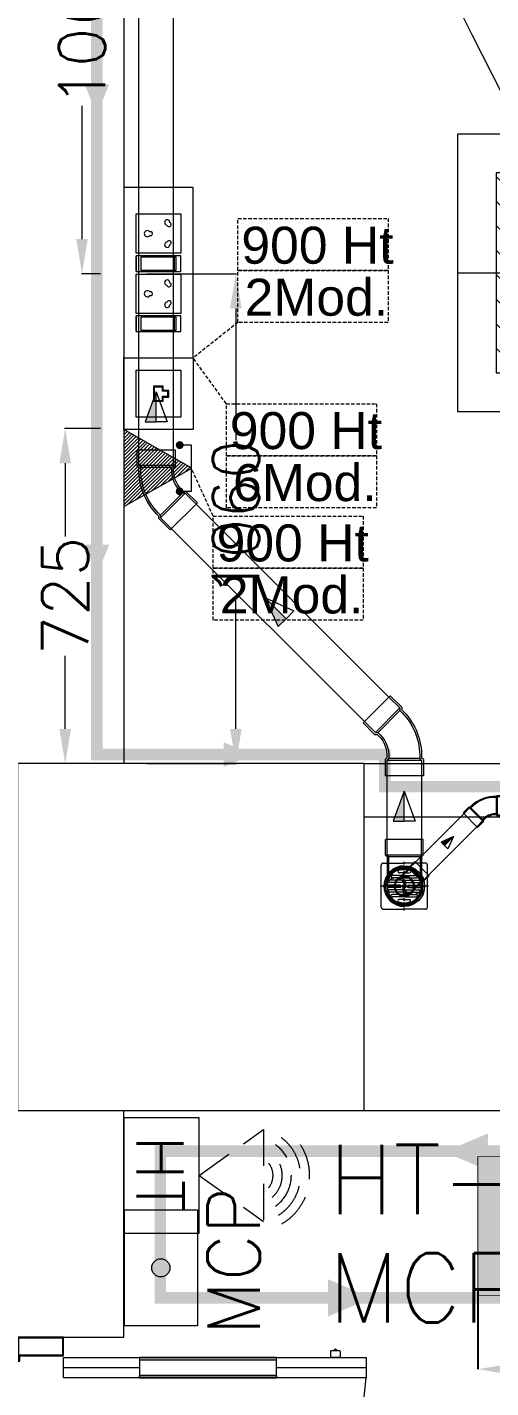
# Model space of a CAD drawing. Extents: x 3505867 to 4040009, y -660366 to -590408.
# Drawn here: x 3514875 to 3515878, y -603838 to -600895 of the extents above; entities that cross this region are included whole.
import ezdxf

# ---------------------------------------------------------------- set-up
doc = ezdxf.new("R2010")
doc.units = 0
doc.header["$LTSCALE"] = 6
doc.header["$MEASUREMENT"] = 0
for name, pattern in [('1', [0]), ('AI9-LType1', [1.875, 1.25, -0.625]), ('CENTER2', [1.125, 0.75, -0.125, 0.125, -0.125]), ('CONTINIOUS', [0]), ('CONTINU', [0]), ('DASHED2', [0.375, 0.25, -0.125])]:
    doc.linetypes.add(name, pattern=pattern)
doc.layers.get('0').update_dxf_attribs({"linetype": 'CONTINUOUS', "lineweight": 0})
doc.layers.get('Defpoints').update_dxf_attribs({"linetype": 'CONTINUOUS', "lineweight": 0})
for name, color, linetype, lineweight in [('22-FTfix', 8, 'CONTINUOUS', 0), ('COL', 5, 'CONTINUOUS', 0), ('Double Leaf Door', 4, 'CONTINUOUS', 0), ('ELE 36W LED LIGHT', 6, 'CONTINUOUS', 0), ('ELE- DBS', 1, 'CONTINUOUS', 0), ('ELE-2NOS OF 6-16 RAW POWER SOCKET', 1, 'CONTINUOUS', 0), ('ELE-36W LED LIGHT', 210, 'CONTINUOUS', 0), ('ELE-CABLE TRAY', 31, 'CONTINUOUS', 0), ('ELE-GIEARTHING', 5, 'CONTINUOUS', 0), ('ELE-TEL POINT', 4, 'CONTINUOUS', 0), ('ELE. DB', 1, 'CONTINUOUS', 0), ('ELE.LAN POINT', 3, 'CONTINUOUS', 0), ('FA-ELECTRONIC HOOTER', 6, 'CONTINUOUS', 0), ('FA-FIRE TEXT', 7, 'CONTINUOUS', 0), ('FA-MNUAL CALL POINT', 10, 'CONTINUOUS', 0), ('furniture', 33, 'CONTINUOUS', 0), ('LV.CC CEMARA', 66, 'CONTINUOUS', 0), ('PHE-SP', 1, 'CONTINUOUS', 0), ('phe-text', 1, 'CONTINUOUS', 0), ('PL- WASTE PIPE', 6, 'CONTINUOUS', 0), ('PL-SOFT  WATER SUPPLY PIPE', 162, 'CONTINUOUS', 0), ('PL-SOIL PIPE', 1, 'CONTINUOUS', 0), ('PL-WATER PIPING', 1, 'CONTINUOUS', 0), ('TEXT', 5, 'CONTINUOUS', 0), ('WALL', 10, 'CONTINUOUS', 0)]:
    doc.layers.add(name, color=color, linetype=linetype, lineweight=lineweight)
doc.layers.add('CFT_LOOPING', color=7, linetype='1', lineweight=0, true_color=0xd6d600)
doc.layers.add('ELE-LIGHTING WIRING', color=7, linetype='CONTINUOUS', lineweight=0, true_color=0x63d7b6)
doc.layers.add('FA-LOOPING', color=200, linetype='CONTINUOUS')
doc.styles.add('ROMANS', font='romans.shx')
doc.styles.get("Standard").update_dxf_attribs({"font": 'SIMPLEX'})
doc.styles.add('T 1-25', font='segoeui.ttf', dxfattribs={"width": 0.8, "height": 50})
doc.dimstyles.new('AEPL1', dxfattribs={"dimtxt": 100, "dimasz": 75, "dimexe": 1.25, "dimexo": 50, "dimtad": 0, "dimdec": 0, "dimtxsty": 'ROMANS', "dimcen": 2.5, "dimclrd": 7, "dimclre": 7, "dimadec": 0, "dimazin": 0, "dimtfac": 1, "dimtdec": 0, "dimtmove": 0, "dimatfit": 3, "dimfxl": 1, "dimlwd": 0, "dimlwe": 0, "dimarcsym": 0})
doc.dimstyles.new('D 1-25', dxfattribs={"dimtxt": 50, "dimasz": 12.5, "dimexe": 0, "dimexo": 10, "dimgap": 0, "dimtad": 0, "dimdec": 0, "dimzin": 0, "dimdsep": 46, "dimtxsty": 'T 1-25', "dimblk": 'ARCHTICK', "dimcen": 5, "dimclrd": 256, "dimclre": 256, "dimclrt": 256, "dimadec": 0, "dimazin": 0, "dimtfac": 50, "dimtdec": 0, "dimtmove": 1, "dimatfit": 2, "dimfxl": 1, "dimtolj": 1, "dimtzin": 0, "dimarcsym": 0})

# ---------------------------------------------------------------- blocks, each defined once
blk = doc.blocks.new('1800x100')
at = {"layer": 'Double Leaf Door'}
for points in [[(101627.9, -31394.5), (101632.8, -31394.5), (101632.8, -31098), (101627.9, -31098)], [(101671.5, -31098), (101666.6, -31098), (101666.6, -31394.5), (101671.5, -31394.5)], [(103255.9, -31098), (103260.9, -31098), (103260.9, -31394.5), (103255.9, -31394.5)], [(103299.6, -31394.5), (103294.6, -31394.5), (103294.6, -31098), (103299.6, -31098)]]:
    blk.add_hatch(color=6, dxfattribs=at).paths.add_polyline_path(points)
at = {"layer": 'Double Leaf Door', "color": 8}
for p, q in [((101627.9, -31558.5), (101627.9, -30904.2)), ((101627.9, -30904.2), (101671.5, -30904.2)), ((101649.7, -31098), (101649.7, -30904.2)), ((101671.5, -30904.2), (101671.5, -31558.5)), ((103299.6, -30904.2), (103255.9, -30904.2)), ((103255.9, -30904.2), (103255.9, -31558.5)), ((103277.8, -31098), (103277.8, -30904.2)), ((103299.6, -31558.5), (103299.6, -30904.2)), ((101627.9, -30959.8), (101615.5, -30959.8)), ((101627.9, -30959.8), (101627.9, -30981.7)), ((103299.6, -30959.8), (103312, -30959.8)), ((103299.6, -30959.8), (103299.6, -30981.7)), ((101613.5, -30961.8), (101613.5, -30979.7)), ((101615.5, -30981.7), (101627.9, -30981.7)), ((103312, -30981.7), (103299.6, -30981.7)), ((103314, -30961.8), (103314, -30979.7)), ((101649.7, -31558.5), (101649.7, -31394.5)), ((103277.8, -31558.5), (103277.8, -31394.5)), ((101583.7, -31558.5), (101583.7, -31658.5)), ((101623.9, -31558.5), (101583.7, -31558.5)), ((101585.7, -31560.5), (101585.7, -31656.5)), ((101621.9, -31560.5), (101585.7, -31560.5)), ((101621.9, -31655.5), (101621.9, -31560.5)), ((101623.9, -31653.5), (101623.9, -31558.5)), ((101671.5, -31558.5), (101627.9, -31558.5)), ((103255.9, -31558.5), (103299.6, -31558.5)), ((103303.6, -31653.5), (103303.6, -31558.5)), ((103303.6, -31558.5), (103343.7, -31558.5)), ((103305.5, -31655.5), (103305.5, -31560.5)), ((103305.5, -31560.5), (103341.8, -31560.5)), ((103341.8, -31560.5), (103341.8, -31656.5)), ((103343.7, -31558.5), (103343.7, -31658.5)), ((101583.7, -31658.5), (101623.9, -31658.5)), ((101585.7, -31656.5), (101623.9, -31656.5)), ((101633.8, -31655.5), (101621.9, -31655.5)), ((101635.8, -31653.5), (101623.9, -31653.5)), ((101623.9, -31656.5), (101633.8, -31656.5)), ((101623.9, -31658.5), (101635.8, -31658.5)), ((101633.8, -31656.5), (101633.8, -31655.5)), ((101635.8, -31658.5), (101635.8, -31653.5)), ((103291.6, -31658.5), (103291.6, -31653.5)), ((103291.6, -31653.5), (103303.6, -31653.5)), ((103303.6, -31658.5), (103291.6, -31658.5)), ((103293.6, -31656.5), (103293.6, -31655.5)), ((103293.6, -31655.5), (103305.5, -31655.5)), ((103303.6, -31656.5), (103293.6, -31656.5)), ((103341.8, -31656.5), (103303.6, -31656.5)), ((103343.7, -31658.5), (103303.6, -31658.5))]:
    blk.add_line(p, q, dxfattribs=at)
at = {"layer": 'Double Leaf Door', "color": 6}
for p, q in [((101671.5, -31098), (101627.9, -31098)), ((101627.9, -31098), (101627.9, -31394.5)), ((101632.8, -31394.5), (101632.8, -31098)), ((101666.6, -31394.5), (101666.6, -31098)), ((101671.5, -31394.5), (101671.5, -31098)), ((103255.9, -31394.5), (103255.9, -31098)), ((103255.9, -31098), (103299.6, -31098)), ((103260.9, -31394.5), (103260.9, -31098)), ((103294.6, -31394.5), (103294.6, -31098)), ((103299.6, -31098), (103299.6, -31394.5)), ((101627.9, -31394.5), (101671.5, -31394.5)), ((103299.6, -31394.5), (103255.9, -31394.5))]:
    blk.add_line(p, q, dxfattribs=at)
at = {"layer": 'Double Leaf Door', "color": 6, "ltscale": 100}
for p, q in [((101666.6, -31098), (101666.6, -31394.5)), ((103260.9, -31098), (103260.9, -31394.5))]:
    blk.add_line(p, q, dxfattribs=at)
at = {"layer": 'Double Leaf Door', "color": 6}
for points in [[(101627.9, -31098), (101627.9, -31394.5), (101632.8, -31394.5), (101632.8, -31098), (101627.9, -31098)], [(101671.5, -31098), (101671.5, -31394.5), (101666.6, -31394.5), (101666.6, -31098), (101671.5, -31098)], [(103255.9, -31098), (103255.9, -31394.5), (103260.9, -31394.5), (103260.9, -31098), (103255.9, -31098)], [(103299.6, -31098), (103299.6, -31394.5), (103294.6, -31394.5), (103294.6, -31098), (103299.6, -31098)]]:
    blk.add_lwpolyline(points, dxfattribs=at)
at = {"layer": 'Double Leaf Door', "ltscale": 5000}
for points in [[(101627.9, -31098), (101627.9, -31394.5), (101632.8, -31394.5), (101632.8, -31098), (101627.9, -31098)], [(103299.6, -31098), (103299.6, -31394.5), (103294.6, -31394.5), (103294.6, -31098), (103299.6, -31098)]]:
    blk.add_lwpolyline(points, dxfattribs=at)
at = {"layer": 'Double Leaf Door', "color": 8}
for centre, radius, start, end in [((101601.6, -31795.7), 894.2, 15.3848, 85.5115), ((103268.8, -31726.5), 822.4, 90.8957, 168.2081), ((101615.5, -30961.8), 1.98, 90, 180), ((103312, -30961.8), 1.98, 0, 90), ((101613.5, -30970.7), 3.72, 90, 270), ((101615.5, -30979.7), 1.98, 180, 270), ((103312, -30979.7), 1.98, 270, 0), ((103314, -30970.7), 3.72, 270, 90)]:
    blk.add_arc(centre, radius, start, end, dxfattribs=at)
blk = doc.blocks.new('CIVIL IVF')
at = {"layer": 'COL', "color": 8}
blk.add_lwpolyline([(-28940, 10700.2), (-28190, 10700.2), (-28190, 11450.2), (-28940, 11450.2)], close=True, dxfattribs=at)
at = {"layer": 'furniture', "color": 8, "linetype": 'Continuous'}
blk.add_line((-28190, 10700.2), (-26610, 10700.2), dxfattribs=at)
at = {"layer": 'WALL', "color": 8, "linetype": 'ByBlock'}
for p, q in [((-28710, 17415.2), (-28710, 11450.2)), ((-28710, 17415.2), (-28710, 11450.2)), ((-28710, 10209.7), (-28710, 10699.2))]:
    blk.add_line(p, q, dxfattribs=at)
at = {"layer": 'WALL', "linetype": 'ByBlock'}
blk.add_line((-28577.3, 12035.1), (-28586.5, 12044.3), dxfattribs=at)
at = {"layer": 'WALL', "color": 8, "lineweight": 0}
for p, q in [((-28190, 11450.2), (-26230, 11450.2)), ((-28190, 11335.2), (-26230, 11335.2)), ((-28825, 10700.2), (-28595, 10700.2)), ((-28940, 10209.7), (-28710, 10209.7))]:
    blk.add_line(p, q, dxfattribs=at)
at = {"layer": 'Double Leaf Door', "color": 8, "rotation": 270}
blk.add_blockref('1800x100', (2718.5, 111793.4), dxfattribs=at)
blk = doc.blocks.new('RTUH 6U')
at = {"layer": 'ELE-2NOS OF 6-16 RAW POWER SOCKET', "color": 30, "lineweight": 0, "ltscale": 300}
for p, q in [((-311.5, -26.5), (-226.5, -26.5)), ((-311.5, -123.5), (-311.5, -26.5)), ((-226.5, -26.5), (-226.5, -123.5)), ((-187.1, -26.5), (-220.9, -26.5)), ((-220.9, -26.5), (-220.9, -123.5)), ((-187.1, -123.5), (-187.1, -26.5)), ((-187.1, -123.5), (-187.1, -26.5)), ((-181.4, -123.5), (-181.4, -26.5)), ((-181.4, -26.5), (-96.4, -26.5)), ((-96.4, -26.5), (-96.4, -123.5)), ((-57, -26.5), (-90.8, -26.5)), ((-90.8, -26.5), (-90.8, -123.5)), ((-57, -123.5), (-57, -26.5)), ((-57, -123.5), (-57, -26.5)), ((-189.9, -37), (-218, -37)), ((-218, -37), (-218, -113)), ((-189.9, -40.4), (-218, -40.4)), ((-189.9, -113), (-189.9, -37)), ((-59.8, -37), (-88, -37)), ((-88, -37), (-88, -113)), ((-59.8, -40.4), (-88, -40.4)), ((-59.8, -113), (-59.8, -37)), ((-218, -113), (-189.9, -113)), ((-88, -113), (-59.8, -113)), ((-226.5, -123.5), (-311.5, -123.5)), ((-187.1, -123.5), (-220.9, -123.5)), ((-220.9, -123.5), (-187.1, -123.5)), ((-96.4, -123.5), (-181.4, -123.5)), ((-57, -123.5), (-90.8, -123.5)), ((-90.8, -123.5), (-57, -123.5))]:
    blk.add_line(p, q, dxfattribs=at)
blk.add_lwpolyline([(0, 0), (-368.5, 0), (-368.5, -150), (0, -150)], close=True, dxfattribs=at)
for centre, radius, start, end in [((-293.2, -56.1), 5.7, 87.49, 354.7311), ((-288.7, -52.1), 4.6, 284.9049, 157.3162), ((-249.3, -52.1), 4.6, 22.6838, 255.0951), ((-244.8, -56.1), 5.7, 185.2689, 92.51), ((-163.1, -56.1), 5.7, 87.49, 354.7311), ((-158.6, -52.1), 4.6, 284.9049, 157.3162), ((-119.2, -52.1), 4.6, 22.6838, 255.0951), ((-114.7, -56.1), 5.7, 185.2689, 92.51), ((-269, -92.3), 4.22, 341.4031, 198.5969), ((-138.9, -92.3), 4.22, 341.4031, 198.5969), ((-269, -99), 6.62, 127.1584, 52.8416), ((-138.9, -99), 6.62, 127.1584, 52.8416)]:
    blk.add_arc(centre, radius, start, end, dxfattribs=at)
blk = doc.blocks.new('*D439')
at = {"layer": 'Defpoints', "color": 0, "linetype": 'ByBlock', "transparency": 16777216}
for p in [(5095, 12274.8), (5337.5, 12274.8), (5095, 11215)]:
    blk.add_point(p, dxfattribs=at)
at = {"layer": 'ELE-CABLE TRAY', "color": 7, "linetype": 'ByBlock', "lineweight": 0, "transparency": 16777216}
for p, q in [((5145, 12274.8), (5338.8, 12274.8)), ((5337.5, 12199.8), (5337.5, 11914.6)), ((5337.5, 11290), (5337.5, 11575.2)), ((5145, 11215), (5338.8, 11215))]:
    blk.add_line(p, q, dxfattribs=at)
at = {"layer": 'ELE-CABLE TRAY', "color": 7, "linetype": 'ByBlock', "transparency": 16777216}
for points in [[(5350, 12199.8), (5325, 12199.8), (5337.5, 12274.8)], [(5325, 11290), (5350, 11290), (5337.5, 11215)]]:
    blk.add_solid(points, dxfattribs=at)
at = {"layer": 'ELE-CABLE TRAY', "color": 0, "linetype": 'ByBlock', "transparency": 16777216, "insert": (5337.5, 11744.9), "char_height": 100, "attachment_point": 5, "rotation": 90, "style": 'ROMANS'}
blk.add_mtext('1060', dxfattribs=at)
blk = doc.blocks.new('*D440')
at = {"layer": 'Defpoints', "color": 0, "linetype": 'ByBlock', "transparency": 16777216}
for p in [(5004.7, 13340), (5095, 13340), (5095, 12274.8)]:
    blk.add_point(p, dxfattribs=at)
at = {"layer": 'ELE-CABLE TRAY', "color": 7, "linetype": 'ByBlock', "lineweight": 0, "transparency": 16777216}
for p, q in [((5045, 13340), (5003.5, 13340)), ((5004.7, 13265), (5004.7, 12977.1)), ((5004.7, 12349.8), (5004.7, 12637.7)), ((5045, 12274.8), (5003.5, 12274.8))]:
    blk.add_line(p, q, dxfattribs=at)
at = {"layer": 'ELE-CABLE TRAY', "color": 7, "linetype": 'ByBlock', "transparency": 16777216}
for points in [[(5017.2, 13265), (4992.2, 13265), (5004.7, 13340)], [(4992.2, 12349.8), (5017.2, 12349.8), (5004.7, 12274.8)]]:
    blk.add_solid(points, dxfattribs=at)
at = {"layer": 'ELE-CABLE TRAY', "color": 0, "linetype": 'ByBlock', "transparency": 16777216, "insert": (5004.7, 12807.4), "char_height": 100, "attachment_point": 5, "rotation": 90, "style": 'ROMANS'}
blk.add_mtext('1065', dxfattribs=at)
blk = doc.blocks.new('RISER UP 100')
at = {"color": 0, "linetype": 'Continuous'}
for p, q in [((-98.5, 60), (-148.5, 60)), ((-148.5, -60), (-148.5, 60)), ((-98.5, 60), (-93.5, 55)), ((-93.5, 55), (-24, 55)), ((-98.5, -60), (-148.5, -60)), ((-98.5, -60), (-93.5, -55)), ((-93.5, -55), (-24, -55))]:
    blk.add_line(p, q, dxfattribs=at)
at = {"color": 8, "linetype": 'Continuous', "lineweight": 0, "ltscale": 0.005}
for p, q in [((-98.5, 55), (-148.5, 55)), ((-98.5, -55), (-98.5, 55)), ((-98.5, 55), (-93.5, 50)), ((-93.5, -50), (-93.5, 50)), ((-93.5, 50), (-33.2, 50)), ((-98.5, -55), (-148.5, -55)), ((-98.5, -55), (-93.5, -50)), ((-93.5, -50), (-33.2, -50))]:
    blk.add_line(p, q, dxfattribs=at)
at = {"color": 8, "linetype": 'CENTER2', "lineweight": 0}
for p, q in [((-15, 0), (15, 0)), ((0, 15), (0, -15))]:
    blk.add_line(p, q, dxfattribs=at)
at = {"color": 0, "linetype": 'Continuous'}
blk.add_circle((0, 0), 60, dxfattribs=at)
at = {"color": 8, "linetype": 'Continuous', "lineweight": 0, "ltscale": 0.005}
blk.add_circle((0, 0), 55, dxfattribs=at)
at = {"color": 8, "linetype": 'Continuous', "lineweight": 0}
for centre, start, end in [((0, 27.5), 90, 270), ((0, -27.5), 270, 90)]:
    blk.add_arc(centre, 27.5, start, end, dxfattribs=at)
blk = doc.blocks.new('A$C525867A1')
at = {"layer": '22-FTfix', "color": 1, "lineweight": 0}
for p, q in [((-3.7, 76.6), (-40.1, 40.1)), ((76.4, 3.7), (3.3, 76.6)), ((-76.6, 3.5), (-40.1, 40.1)), ((42, 42.1), (-42, -42.1)), ((-3.5, -76.4), (-76.6, -3.4)), ((76.4, -3.3), (39.9, -39.8)), ((3.4, -76.4), (39.9, -39.8))]:
    blk.add_line(p, q, dxfattribs=at)
at = {"layer": '22-FTfix', "color": 1, "linetype": 'AI9-LType1', "lineweight": 0}
blk.add_line((42, -41.9), (-42.2, 42.1), dxfattribs=at)
at = {"layer": '22-FTfix', "color": 3, "lineweight": 0}
for p, q in [((-18.4, 18.3), (2.7, 39.5)), ((-14.5, 14.5), (6.6, 35.7)), ((-10.4, 10.4), (15, 35.8)), ((-18.4, 18.3), (-39.5, -2.8)), ((-10.4, 10.4), (-35.8, -15.1)), ((-14.5, 14.5), (-35.7, -6.6)), ((-23.3, 23.2), (-32.4, 14)), ((-6.5, 6.5), (-31.9, -18.9)), ((-23.3, 23.2), (-14.1, 32.4)), ((-6.5, 6.5), (18.9, 32)), ((-1.9, 1.2), (-1.5, 1.5)), ((-1.4, 0.7), (-1.9, 1.2)), ((-1.2, 1.9), (-1.5, 1.5)), ((-0.7, 1.4), (-1.2, 1.9)), ((1.2, 1.9), (0.7, 1.4)), ((1.9, 1.2), (1.2, 1.9)), ((1.9, 1.2), (1.4, 0.7)), ((5.2, 9.3), (24.6, 28.7)), ((6.5, -6.5), (31.9, 18.9)), ((9.2, 5.2), (28.6, 24.6)), ((10.4, -10.4), (35.8, 15.1)), ((14.5, -14.5), (35.7, 6.6)), ((18.4, -18.3), (39.5, 2.8)), ((-9.2, -5.2), (-28.6, -24.6)), ((-5.2, -9.3), (-24.6, -28.7)), ((6.5, -6.5), (-18.9, -32)), ((10.4, -10.4), (-15, -35.8)), ((14.5, -14.5), (-6.6, -35.7)), ((18.4, -18.3), (-2.7, -39.5)), ((-1.9, -1.2), (-1.4, -0.7)), ((-1.2, -1.9), (-1.9, -1.2)), ((-1.2, -1.9), (-0.7, -1.4)), ((1.2, -1.9), (0.7, -1.4)), ((1.2, -1.9), (1.5, -1.5)), ((1.9, -1.2), (1.4, -0.7)), ((1.9, -1.2), (1.5, -1.5)), ((23.3, -23.2), (14.1, -32.4)), ((23.3, -23.2), (32.4, -14))]:
    blk.add_line(p, q, dxfattribs=at)
at = {"layer": '22-FTfix', "color": 1, "lineweight": 0}
blk.add_circle((-0.1, 0.1), 49.4, dxfattribs=at)
at = {"layer": '22-FTfix', "color": 3, "lineweight": 0}
for centre, radius in [((0, 0), 45.2), ((-0.1, -0.1), 44.9), ((0, 0), 4.18), ((0, 0), 3.93)]:
    blk.add_circle(centre, radius, dxfattribs=at)
at = {"layer": '22-FTfix', "color": 1, "lineweight": 0}
for points in [[(3.3, 76.6), (1.4, 78.5), (-1.8, 78.5), (-3.7, 76.6)], [(-76.6, 3.5), (-78.5, 1.6), (-78.5, -1.5), (-76.6, -3.4)], [(76.4, -3.3), (78.3, -1.4), (78.3, 1.8), (76.4, 3.7)], [(-3.5, -76.4), (-1.6, -78.3), (1.5, -78.3), (3.4, -76.4)]]:
    blk.add_open_spline(points, degree=3, dxfattribs=at)
for points in [[(-35.3, 35.2), (-54.6, 15.8), (-54.6, -15.7), (-35.2, -35), (-15.8, -54.4), (15.7, -54.4), (35, -35)], [(-35.3, 35.2), (-15.9, 54.6), (15.5, 54.6), (35, 35.3), (54.4, 15.9), (54.4, -15.6), (35, -35)]]:
    blk.add_open_spline(points, degree=3, knots=[0, 0, 0, 0, 1, 1, 1, 2, 2, 2, 2], dxfattribs=at)
at = {"layer": '22-FTfix', "color": 3, "lineweight": 0}
for points in [[(-17.2, 36.7), (-21.4, 34.7), (-25.3, 32), (-28.7, 28.6)], [(-28.7, 28.6), (-32, 25.3), (-34.8, 21.4), (-36.8, 17.1)], [(-1.4, -0.7), (-1, -0.3), (-1, 0.3), (-1.4, 0.7)], [(-0.7, 1.4), (-0.3, 1), (0.3, 1), (0.7, 1.4)], [(1.4, 0.7), (1, 0.3), (1, -0.3), (1.4, -0.7)], [(0.7, -1.4), (0.3, -1), (-0.3, -1), (-0.7, -1.4)], [(17.2, -36.7), (21.4, -34.7), (25.3, -32), (28.7, -28.6)], [(28.7, -28.6), (32, -25.3), (34.8, -21.4), (36.8, -17.1)]]:
    blk.add_open_spline(points, degree=3, dxfattribs=at)
for points in [[(-14.1, 32.4), (-13, 33.4), (-13, 35.2), (-14.1, 36.2), (-14.9, 37), (-16.1, 37.2), (-17.2, 36.7)], [(6.6, 35.7), (7.6, 36.7), (7.6, 38.5), (6.6, 39.5), (5.5, 40.6), (3.8, 40.6), (2.7, 39.5)], [(18.9, 32), (19.9, 33), (19.9, 34.8), (18.9, 35.8), (17.8, 36.9), (16.1, 36.9), (15, 35.8)], [(-36.8, 17.1), (-37.4, 15.7), (-36.8, 14.1), (-35.5, 13.5), (-34.4, 13), (-33.2, 13.2), (-32.4, 14)], [(5.2, 9.3), (4.1, 8.1), (4.1, 6.3), (5.2, 5.2), (6.3, 4.1), (8.1, 4.1), (9.2, 5.2)], [(28.6, 24.6), (29.7, 25.7), (29.7, 27.6), (28.6, 28.7), (27.5, 29.8), (25.7, 29.8), (24.6, 28.7)], [(35.8, 15.1), (36.8, 16.2), (36.8, 17.9), (35.8, 18.9), (34.7, 20), (33, 20), (31.9, 18.9)], [(39.5, 2.8), (40.6, 3.9), (40.5, 5.6), (39.5, 6.6), (38.4, 7.7), (36.7, 7.7), (35.7, 6.6)], [(-39.5, -2.8), (-40.6, -3.9), (-40.5, -5.6), (-39.5, -6.6), (-38.4, -7.7), (-36.7, -7.7), (-35.7, -6.6)], [(-35.8, -15.1), (-36.8, -16.2), (-36.8, -17.9), (-35.8, -18.9), (-34.7, -20), (-33, -20), (-31.9, -18.9)], [(-28.6, -24.6), (-29.7, -25.7), (-29.7, -27.6), (-28.6, -28.7), (-27.5, -29.8), (-25.7, -29.8), (-24.6, -28.7)], [(-18.9, -32), (-19.9, -33), (-19.9, -34.8), (-18.9, -35.8), (-17.8, -36.9), (-16.1, -36.9), (-15, -35.8)], [(-5.2, -9.3), (-4.1, -8.1), (-4.1, -6.3), (-5.2, -5.2), (-6.3, -4.1), (-8.1, -4.1), (-9.2, -5.2)], [(14.1, -32.4), (13, -33.4), (13, -35.1), (14.1, -36.2), (14.9, -37), (16.1, -37.2), (17.2, -36.7)], [(36.8, -17.1), (37.4, -15.7), (36.8, -14.1), (35.5, -13.5), (34.4, -13), (33.2, -13.2), (32.4, -14)], [(-6.6, -35.7), (-7.6, -36.7), (-7.6, -38.4), (-6.6, -39.5), (-5.5, -40.6), (-3.8, -40.6), (-2.7, -39.5)]]:
    blk.add_open_spline(points, degree=3, knots=[0, 0, 0, 0, 1, 1, 1, 2, 2, 2, 2], dxfattribs=at)
blk = doc.blocks.new('G$C6D3250BF')
at = {"layer": 'PL- WASTE PIPE', "linetype": 'ByBlock', "ltscale": 5, "xscale": -0.08841918452952499, "yscale": 0.08841918454157253, "zscale": 0.08841918448567115, "rotation": 225.0593839872961}
blk.add_blockref('A$C525867A1', (0, 0), dxfattribs=at)
blk = doc.blocks.new('100 ELBOW')
at = {"color": 0, "linetype": 'Continuous'}
for p, q in [((72.2, 60.9), (66.6, 55.2)), ((72.2, 60.9), (123.7, 60.9)), ((123.7, 60.9), (123.7, -60.9)), ((-77.3, 0.5), (-85.9, -8)), ((-94.1, -8), (-130.6, -44.4)), ((-94.1, -8), (-85.9, -8)), ((-130.6, -44.4), (-44.4, -130.6)), ((-0.4, -78.2), (-8, -85.8)), ((-8, -94.1), (-8, -85.8)), ((72.2, -60.9), (66.4, -55.1)), ((72.2, -60.9), (123.7, -60.9)), ((-8, -94.1), (-44.4, -130.6))]:
    blk.add_line(p, q, dxfattribs=at)
at = {"color": 8, "linetype": 'Continuous', "lineweight": 0, "ltscale": 0.005}
for p, q in [((68.7, -49.1), (68.7, 49.1)), ((74.6, 55), (68.9, 49.3)), ((74.6, -55), (74.6, 55)), ((74.6, 55), (123.7, 55)), ((-91.7, -13.9), (-126.4, -48.6)), ((-91.7, -13.9), (-13.9, -91.7)), ((-91.7, -13.9), (-83.3, -13.9)), ((-83.4, -13.9), (-13.9, -83.3)), ((-4.5, -73.9), (-13.9, -83.3)), ((-13.9, -91.7), (-13.9, -83.3)), ((74.6, -55), (68.9, -49.3)), ((74.6, -55), (123.7, -55)), ((-13.9, -91.7), (-48.6, -126.4))]:
    blk.add_line(p, q, dxfattribs=at)
at = {"color": 8, "linetype": 'Continuous', "ltscale": 0.005}
blk.add_line((-72.3, -2.8), (-73.3, -3.7), dxfattribs=at)
at = {"color": 8, "linetype": 'Continuous', "lineweight": 0, "ltscale": 0.005}
for centre, radius, start, end in [((61.5, -148.1), 197.5, 87.8618, 137.18), ((60.9, -147.1), 98.2, 85.3383, 131.766)]:
    blk.add_arc(centre, radius, start, end, dxfattribs=at)
at = {"color": 0, "linetype": 'Continuous'}
for centre, radius, start, end in [((61.6, -148.2), 203.5, 88.5977, 133.0508), ((60.9, -147.1), 92.3, 86.6643, 131.6643)]:
    blk.add_arc(centre, radius, start, end, dxfattribs=at)
blk = doc.blocks.new('A$C0B1B3CFA')
at = {"layer": 'PHE-SP'}
h = blk.add_hatch(color=7, dxfattribs=at)
h.dxf.hatch_style = 1
h.paths.add_polyline_path([(-0.0495, 0.0226), (-0.0495, 0), (0.0124, 0)])
at = {"layer": 'PHE-SP', "color": 7}
for points in [[(-0.0495, 0), (0.0124, 0), (-0.0495, 0.0226), (-0.0495, 0)], [(-0.0495, 0), (0.0124, 0), (-0.0495, -0.0226), (-0.0495, 0)]]:
    blk.add_lwpolyline(points, dxfattribs=at)
blk = doc.blocks.new('Z$W@#3BD47561')
at = {"layer": 'PHE-SP', "xscale": 49.00933755098914, "yscale": 49.00933755098914, "zscale": 49.00933755098914, "rotation": 270}
blk.add_blockref('A$C0B1B3CFA', (0, 0), dxfattribs=at)
blk = doc.blocks.new('Z$W@#4AA511D8')
at = {"layer": 'phe-text', "linetype": 'ByBlock', "lineweight": -2, "ltscale": 0.5, "xscale": 0.0244727334018079, "yscale": 0.0244727334018079, "zscale": 0.0244727334018079, "rotation": 270}
blk.add_blockref('Z$W@#3BD47561', (0.0148, 0), dxfattribs=at)
blk = doc.blocks.new('ETWER')
at = {"layer": 'PL- WASTE PIPE', "linetype": 'ByBlock', "lineweight": 0, "ltscale": 5}
for p, q in [((5127.7, 11893.8), (5127.7, 16523.3)), ((5202.7, 11893.8), (5202.7, 16523.3)), ((5668.6, 11359), (5251.3, 11776.3)), ((5615.5, 11306), (5198.3, 11723.2)), ((5664.2, 11188.5), (5664.2, 11051)), ((5739.2, 11188.5), (5739.2, 11051))]:
    blk.add_line(p, q, dxfattribs=at)
at = {"layer": 'PL- WASTE PIPE', "color": 4, "linetype": 'ByBlock', "lineweight": 0, "ltscale": 5}
for p, q in [((5725.8, 11002.2), (5830.3, 11106.7)), ((5754.1, 10974), (5858.5, 11078.4))]:
    blk.add_line(p, q, dxfattribs=at)
at = {"layer": 'PL-SOFT  WATER SUPPLY PIPE', "color": 3, "const_width": 25}
blk.add_lwpolyline([(8160.3, 17235), (5652.1, 17235), (5652.1, 17136.1), (5036.9, 17136.1), (5036.9, 11234.7), (5659.5, 11234.7), (5659.5, 11165.1), (6444, 11165.1)], dxfattribs=at)
at = {"layer": 'PL-WATER PIPING', "color": 61}
for points in [[(5036.9, 12684.3, 53.3, 0, 0), (5036.9, 12619.5, 0, 0, 0)], [(5036.9, 11688.8, 53.3, 0, 0), (5036.9, 11624, 0, 0, 0)], [(5311, 11234.7, 53.3, 0, 0), (5375.8, 11234.7, 0, 0, 0)]]:
    blk.add_lwpolyline(points, format="xyseb", dxfattribs=at)
at = {"layer": 'PL- WASTE PIPE', "linetype": 'ByBlock', "ltscale": 5}
for name, p, xscale, yscale, zscale, rotation in [('100 ELBOW', (5165.2, 11809.4), -0.6818181811568929, 0.6818181824598778, 0.6818181817632315, 134.9999999999998), ('100 ELBOW', (5701.7, 11272.9), -0.6818181811568929, 0.6818181824598778, 0.6818181817632315, 314.9999999999998), ('RISER UP 100', (5701.8, 10949.9), -0.6804665603485838, 0.6804665603485838, 0.6804665595408722, 89.99999999999972)]:
    blk.add_blockref(name, p, dxfattribs=dict(at, xscale=xscale, yscale=yscale, zscale=zscale, rotation=rotation))
at = {"layer": 'PL- WASTE PIPE', "color": 4, "linetype": 'ByBlock', "ltscale": 5}
for name, p, xscale, yscale, zscale, rotation in [('100 ELBOW', (5876.3, 11124.3), 0.3636363632719107, 0.3636363639668352, 0.3636363635952907, 359.8159451268401), ('RISER UP 100', (5701.8, 10949.9), -0.3637807491883915, 0.3637807491883917, 0.3637807487565851, 45.0083907360717)]:
    blk.add_blockref(name, p, dxfattribs=dict(at, xscale=xscale, yscale=yscale, zscale=zscale, rotation=rotation))
at = {"layer": 'PL- WASTE PIPE', "xscale": -10.00000000046566, "yscale": 10.00000000046566, "zscale": 10.00000000046566, "rotation": 180}
blk.add_blockref('G$C6D3250BF', (5701.8, 10949.9), dxfattribs=at)
at = {"layer": 'PL-SOIL PIPE', "color": 1, "linetype": 'Continuous'}
for p, xscale, yscale, zscale, rotation in [((5165, 12019.1), 876.8658294741393, 876.8658294741393, 876.8658294741393, 270.129995499921), ((5399.9, 11574.4), 876.8658294741394, 876.8658294741394, 876.8658294741394, 315.129995499921), ((5701.6, 11155.7), 876.8658294741394, 876.8658294741394, 876.8658294741394, 270.129995499921), ((5807.8, 11057.4), 368.8935589147082, 368.8935589147082, 368.8935589147082, 225.3074931846617)]:
    blk.add_blockref('Z$W@#4AA511D8', p, dxfattribs=dict(at, xscale=xscale, yscale=yscale, zscale=zscale, rotation=rotation))
blk = doc.blocks.new('light300x600')
at = {"layer": 'ELE-36W LED LIGHT', "lineweight": 0}
for p, q in [((918214.7, -78407.4), (918214.7, -79007.4)), ((918814.7, -78407.4), (918214.7, -78407.4)), ((918514.7, -78407.4), (918514.7, -79007.4)), ((918814.7, -79007.4), (918814.7, -78407.4)), ((918298.3, -78491.3), (918298.6, -78491)), ((918298.3, -78544.3), (918351.6, -78491)), ((918298.3, -78597.3), (918404.7, -78491)), ((918298.3, -78650.4), (918457.7, -78491)), ((918298.3, -78703.4), (918510.7, -78491)), ((918298.3, -78756.4), (918563.8, -78491)), ((918298.3, -78809.5), (918616.8, -78491)), ((918298.3, -78862.5), (918669.8, -78491)), ((918298.3, -78915.5), (918722.9, -78491)), ((918298.3, -78491), (918298.3, -78923.7)), ((918731.1, -78491), (918298.3, -78491)), ((918731.1, -78923.7), (918731.1, -78491)), ((918343.2, -78923.7), (918731.1, -78535.8)), ((918396.2, -78923.7), (918731.1, -78588.8)), ((918449.2, -78923.7), (918731.1, -78641.9)), ((918502.3, -78923.7), (918731.1, -78694.9)), ((918214.7, -78707.4), (918814.7, -78707.4)), ((918555.3, -78923.7), (918731.1, -78747.9)), ((918608.3, -78923.7), (918731.1, -78801)), ((918661.3, -78923.7), (918731.1, -78854)), ((918298.3, -78923.7), (918731.1, -78923.7)), ((918714.4, -78923.7), (918731.1, -78907)), ((918214.7, -79007.4), (918814.7, -79007.4))]:
    blk.add_line(p, q, dxfattribs=at)
blk = doc.blocks.new('WETRWER')
at = {"layer": 'ELE-LIGHTING WIRING', "linetype": 'ByBlock'}
blk.add_spline([(-21428.3, 12512, 0), (-21969.1, 14800.6), (-20370.1, 15079.2), (-19394, 14636.5, 0)], degree=3, dxfattribs=at)
at = {"layer": 'ELE 36W LED LIGHT', "rotation": 89.9999999995464}
blk.add_blockref('light300x600', (-100135.7, -906002.8, 0), dxfattribs=at)
blk = doc.blocks.new('*D250')
at = {"layer": 'Defpoints', "color": 0, "linetype": 'ByBlock', "transparency": 16777216}
for p in [(-21684.4, 10318.8), (-653.7, 10318.8), (-21684.4, 10140.4)]:
    blk.add_point(p, dxfattribs=at)
at = {"layer": 'ELE-CABLE TRAY', "color": 7, "linetype": 'CONTINIOUS', "lineweight": -2, "transparency": 16777216}
for p, q in [((-21684.4, 10308.8), (-21684.4, 10140.4)), ((-653.7, 10308.8), (-653.7, 10140.4)), ((-21584.4, 10140.4), (-11483.3, 10140.4)), ((-753.7, 10140.4), (-10854.7, 10140.4))]:
    blk.add_line(p, q, dxfattribs=at)
at = {"layer": 'ELE-CABLE TRAY', "color": 7, "linetype": 'ByBlock', "transparency": 16777216}
for points in [[(-21584.4, 10157.1), (-21584.4, 10123.8), (-21684.4, 10140.4)], [(-753.7, 10123.8), (-753.7, 10157.1), (-653.7, 10140.4)]]:
    blk.add_solid(points, dxfattribs=at)
at = {"layer": 'ELE-CABLE TRAY', "color": 7, "linetype": 'ByBlock', "transparency": 16777216, "insert": (-11169, 10140.4), "char_height": 150, "attachment_point": 5, "style": 'ROMANS'}
blk.add_mtext('\\A1;21031', dxfattribs=at)
blk = doc.blocks.new('tel')
at = {"layer": 'ELE-TEL POINT', "ltscale": 30}
h = blk.add_hatch(dxfattribs=at)
h.set_pattern_fill('ANSI31', color=4, scale=19.025387, style=0)
h.set_pattern_definition([(45, (-98.626, 0.184), (-42.7132, 42.7132), [])])
h.paths.add_polyline_path([(-99, 0), (840, 1654), (1778, -3)])
at = {"layer": 'ELE-TEL POINT', "color": 4, "ltscale": 30}
for p, q in [((-99, 0), (840, 1654)), ((840, 1654), (1778, -3)), ((1778, -3), (-99, 0))]:
    blk.add_line(p, q, dxfattribs=at)
at = {"layer": 'ELE-TEL POINT', "color": 4, "ltscale": 12}
for p, q in [((276, 1648), (275, 1398)), ((1404, 1646), (1403, 1396))]:
    blk.add_line(p, q, dxfattribs=at)
at = {"layer": 'ELE-TEL POINT', "color": 4, "linetype": 'Continuous', "ltscale": 12}
blk.add_line((276, 1648), (1404, 1646), dxfattribs=at)
at = {"layer": 'ELE-TEL POINT', "color": 4, "ltscale": 30, "const_width": 95.1}
for points in [[(227, 1363, 1), (323, 1363, 1)], [(1355, 1361, 1), (1451, 1361, 1)]]:
    blk.add_lwpolyline(points, format="xyb", close=True, dxfattribs=at)
blk = doc.blocks.new('Voice')
at = {"layer": 'ELE.LAN POINT', "color": 6}
for points in [[(0, -31.8), (127.9, -31.8), (127.9, 92), (0, 92)], [(21.9, -10), (106, -10), (106, 70.1), (21.9, 70.1)], [(77.3, 21.4), (69.7, 21.4), (69.7, 11.7), (58.1, 11.7), (58.1, 21.4), (50.6, 21.4), (50.6, 38.7), (77.3, 38.7)], [(75.9, 22.8), (68.4, 22.8), (68.4, 13), (59.5, 13), (59.5, 22.8), (52, 22.8), (52, 37.4), (75.9, 37.4)]]:
    blk.add_lwpolyline(points, close=True, dxfattribs=at)
blk = doc.blocks.new('*D315')
at = {"layer": 'Defpoints', "color": 0, "linetype": 'ByBlock', "transparency": 16777216}
for p in [(-22576.7, 12174.8), (-22450, 12174.8), (-22450, 11450.2)]:
    blk.add_point(p, dxfattribs=at)
at = {"layer": 'ELE-CABLE TRAY', "color": 7, "linetype": 'ByBlock', "lineweight": 0, "transparency": 16777216}
for p, q in [((-22500, 12174.8), (-22577.9, 12174.8)), ((-22576.7, 12099.8), (-22576.7, 11941.7)), ((-22576.7, 11525.2), (-22576.7, 11683.3)), ((-22500, 11450.2), (-22577.9, 11450.2))]:
    blk.add_line(p, q, dxfattribs=at)
at = {"layer": 'ELE-CABLE TRAY', "color": 7, "linetype": 'ByBlock', "transparency": 16777216}
for points in [[(-22564.2, 12099.8), (-22589.2, 12099.8), (-22576.7, 12174.8)], [(-22589.2, 11525.2), (-22564.2, 11525.2), (-22576.7, 11450.2)]]:
    blk.add_solid(points, dxfattribs=at)
at = {"layer": 'ELE-CABLE TRAY', "color": 0, "linetype": 'ByBlock', "transparency": 16777216, "insert": (-22576.7, 11812.5), "char_height": 100, "attachment_point": 5, "rotation": 90, "style": 'ROMANS'}
blk.add_mtext('725', dxfattribs=at)
blk = doc.blocks.new('MCP')
at = {"layer": 'FA-MNUAL CALL POINT'}
h = blk.add_hatch(color=256, dxfattribs=at)
h.set_gradient(color1=(255, 0, 0), color2=(255, 39, 39), centered=1, one_color=1, tint=0.57958)
h.paths.add_polyline_path([(417503.5, 744463.8, 1), (417477.5, 744463.8, 1)])
blk.add_lwpolyline([(417407.5, 744516), (417573.5, 744516), (417573.5, 744411.5), (417407.5, 744411.5)], close=True, dxfattribs=at)
blk.add_circle((417490.5, 744463.8), 13, dxfattribs=at)
at = {"layer": 'FA-MNUAL CALL POINT', "insert": (417500.1, 744322), "char_height": 75, "width": 244.762, "attachment_point": 8}
blk.add_mtext('MCP', dxfattribs=at)
blk = doc.blocks.new('110DB FIRE HOOTER')
at = {"layer": 'FA-ELECTRONIC HOOTER', "color": 53, "linetype": 'DASHED2'}
for p, q in [((-0.2377, 0), (-0.2377, -0.3108)), ((0.2377, 0), (-0.2377, 0)), ((0.2377, -0.3108), (0.2377, 0)), ((-0.2377, -0.3108), (0.2377, -0.3108))]:
    blk.add_line(p, q, dxfattribs=at)
at = {"layer": 'FA-ELECTRONIC HOOTER', "color": 53, "linetype": 'DASHED2', "ltscale": 0.1}
for p, q in [((0, -0.3108), (-0.1902, -0.5763)), ((0, -0.3108), (0.1902, -0.5763)), ((0.1902, -0.5763), (-0.1902, -0.5763))]:
    blk.add_line(p, q, dxfattribs=at)
for radius, start, end in [(0.1177, 220.3172, 319.6828), (0.08, 230.7147, 309.2853), (0.2308, 210.2007, 319.4187), (0.1931, 212.22, 327.78), (0.1554, 215.2483, 324.7517)]:
    blk.add_arc((0, -0.5356), radius, start, end, dxfattribs=at)
at = {"layer": 'FA-ELECTRONIC HOOTER', "color": 53, "insert": (0.1649, -0.2469), "char_height": 0.19418, "width": 0.368069, "attachment_point": 1, "rotation": 180}
blk.add_mtext('HT', dxfattribs=at)
blk = doc.blocks.new('DSFREWR')
at = {"layer": 'FA-LOOPING', "linetype": 'ByBlock', "const_width": 25}
blk.add_lwpolyline([(-12707.5, 9647.3), (-18975, 9647.3), (-18975, 9200.2), (-21212.5, 9200.2), (-21212.5, 10612.1), (-22370.9, 10612.1), (-22370.9, 10294.6), (-21601.6, 10294.6), (-21601.6, 5820.2), (-24543, 5820.2), (-24543, 3733.6), (-20348.4, 3733.6), (-20348.4, 4706.7), (-16185, 4706.7), (-16185, 4227.7), (-15870.4, 4227.7), (-15870.4, 6646.5), (-10895, 6646.5)], dxfattribs=at)
at = {"layer": 'FA-LOOPING', "color": 200, "linetype": 'CONTINU'}
for points in [[(-21662.1, 10610.3, 80.4, 0, 0), (-21756.9, 10610.3, 0, 0, 0)], [(-22008.2, 10294.6, 80.4, 0, 0), (-21913.3, 10294.6, 0, 0, 0)]]:
    blk.add_lwpolyline(points, format="xyseb", dxfattribs=at)
at = {"layer": 'FA-ELECTRONIC HOOTER', "color": 1, "xscale": 524.5490323392462, "yscale": 524.5490323392462, "zscale": 524.5490323392462, "rotation": 89.9999999999999}
blk.add_blockref('110DB FIRE HOOTER', (-22450, 10559.4), dxfattribs=at)
at = {"layer": 'FA-MNUAL CALL POINT', "xscale": 1.510701213137029, "yscale": 1.510701213137029, "zscale": 1.510701213137029, "rotation": 89.9999999999999}
blk.add_blockref('MCP', (1102292.5, -620343.8), dxfattribs=at)
at = {"layer": 'FA-FIRE TEXT', "color": 200, "linetype": 'CONTINU', "char_height": 150, "width": 349.838, "attachment_point": 1, "style": 'ROMANS'}
for s, insert in [('{\\C256;HT-2}', (-22007.7, 10625.9)), ('{\\C256;MCP-2}', (-22008.2, 10391.3))]:
    blk.add_mtext(s, dxfattribs=dict(at, insert=insert))
blk = doc.blocks.new('SFDS')
at = {"layer": 'CFT_LOOPING', "color": 7, "linetype": 'DASHED2', "ltscale": 5}
blk.add_line((5316.9, 11993.5), (5245, 12092.5), dxfattribs=at)
for points in [[(5316.9, 11993.5), (5641.7, 11993.5), (5641.7, 11881), (5316.9, 11881)], [(5316.9, 11881), (5641.7, 11881), (5641.7, 11768.5), (5316.9, 11768.5)]]:
    blk.add_lwpolyline(points, close=True, dxfattribs=at)
at = {"layer": 'ELE-2NOS OF 6-16 RAW POWER SOCKET', "color": 3, "linetype": 'ByBlock', "rotation": 270}
blk.add_blockref('RTUH 6U', (5245, 12092.5), dxfattribs=at)
at = {"layer": 'TEXT', "color": 7, "char_height": 80, "attachment_point": 1}
for s, insert, width in [('\\A1;{\\fArial|b0|i0|c0|p34;900 Ht\\P}', (5324.3, 11975.4), 8957.987), ('\\A1;{\\fArial|b0|i0|c0|p34;6Mod.\\P}', (5331.3, 11862.9), 352.575)]:
    blk.add_mtext(s, dxfattribs=dict(at, insert=insert, width=width))
at = {"layer": 'ELE-CABLE TRAY', "color": 0, "linetype": 'ByBlock'}
for base, p1, p2, picture, middle in [((5004.7, 13340), (5095, 12274.8), (5095, 13340), '*D440', (5004.7, 12807.4)), ((5337.5, 12274.8), (5095, 11215), (5095, 12274.8), '*D439', (5337.5, 11744.9))]:
    dim = blk.add_linear_dim(base=base, p1=p1, p2=p2, angle=90, dimstyle='AEPL1', dxfattribs=at)
    dim.commit()
    dim.dimension.update_dxf_attribs({"geometry": picture, "text_midpoint": middle})
blk = doc.blocks.new('FSFWERWER')
at = {"layer": 'ELE-CABLE TRAY', "linetype": 'ByBlock'}
h = blk.add_hatch(dxfattribs=at)
h.set_pattern_fill('HONEY', color=256, scale=400.785606)
h.set_pattern_definition([(0, (-41555.127, -26968.577), (75.1473, 43.386315), [50.0982, -100.1964]), (120, (-41555.127, -26968.577), (-75.1473, 43.386315), [50.0982, -100.1964]), (60, (-41555.127, -26968.577), (3e-14, 86.77263), [-100.1964, 50.0982])])
h.paths.add_polyline_path([(-653.7, 10600.2), (-21684.4, 10600.2), (-21684.4, 10300.2), (-653.7, 10300.2)])
at = {"layer": 'ELE-CABLE TRAY', "linetype": 'ByBlock', "const_width": 1.86, "elevation": 0}
blk.add_lwpolyline([(-653.7, 10600.2), (-21684.4, 10600.2), (-21684.4, 10300.2), (-653.7, 10300.2)], close=True, dxfattribs=at)
at = {"layer": 'ELE-GIEARTHING', "color": 26, "linetype": 'ByBlock', "const_width": 25, "elevation": 0}
blk.add_lwpolyline([(-616.2, 10579.4), (-21661.3, 10579.4), (-21661.3, 10328.2), (-616.2, 10328.2)], dxfattribs=at)
at = {"layer": 'ELE-CABLE TRAY', "linetype": 'ByBlock'}
dim = blk.add_linear_dim(base=(-21684.4, 10140.4), p1=(-653.7, 10318.8), p2=(-21684.4, 10318.8), dimstyle='D 1-25', override={"dimtxt": 150, "dimasz": 100, "dimtxsty": 'ROMANS', "dimclrd": 7, "dimclre": 7, "dimclrt": 7}, dxfattribs=at)
dim.commit()
dim.dimension.update_dxf_attribs({"geometry": '*D250', "text_midpoint": (-11169, 10140.4)})
blk = doc.blocks.new('WETREW')
at = {"layer": 'CFT_LOOPING', "color": 7, "linetype": 'DASHED2', "ltscale": 5}
for p, q in [((-22203.2, 12404.6), (-22300, 12327.7)), ((-22256.7, 11985.7), (-22303.7, 12089))]:
    blk.add_line(p, q, dxfattribs=at)
for points in [[(-22203.2, 12629.6), (-21878.4, 12629.6), (-21878.4, 12517.1), (-22203.2, 12517.1)], [(-22203.2, 12517.1), (-21878.4, 12517.1), (-21878.4, 12404.6), (-22203.2, 12404.6)], [(-22256.7, 11985.7), (-21931.9, 11985.7), (-21931.9, 11873.2), (-22256.7, 11873.2)], [(-22256.7, 11873.2), (-21931.9, 11873.2), (-21931.9, 11760.7), (-22256.7, 11760.7)]]:
    blk.add_lwpolyline(points, close=True, dxfattribs=at)
at = {"layer": 'ELE-TEL POINT', "color": 0, "ltscale": 30, "xscale": -0.08874706337416964, "yscale": 0.0887470633741702, "zscale": 0.0887470633741702, "rotation": 269.8929051788798}
blk.add_blockref('tel', (-22450, 12015), dxfattribs=at)
at = {"layer": 'ELE.LAN POINT', "color": 7, "xscale": -1.211286963933217, "yscale": 1.211286963933217, "zscale": 1.211286963933217, "rotation": 89.99999999999982}
blk.add_blockref('Voice', (-22338.6, 12327.7), dxfattribs=at)
at = {"layer": 'TEXT', "color": 7, "char_height": 80, "attachment_point": 1}
for s, insert, width in [('\\A1;{\\fArial|b0|i0|c0|p34;900 Ht\\P}', (-22195.7, 12611.6), 8957.987), ('\\A1;{\\fArial|b0|i0|c0|p34;2Mod.\\P}', (-22188.7, 12499.1), 352.575), ('\\A1;{\\fArial|b0|i0|c0|p34;900 Ht\\P}', (-22249.2, 11967.6), 8957.987), ('\\A1;{\\fArial|b0|i0|c0|p34;2Mod.\\P}', (-22242.2, 11855.1), 352.575)]:
    blk.add_mtext(s, dxfattribs=dict(at, insert=insert, width=width))
at = {"layer": 'ELE-CABLE TRAY', "color": 0, "linetype": 'ByBlock'}
dim = blk.add_linear_dim(base=(-22576.7, 12174.8), p1=(-22450, 11450.2), p2=(-22450, 12174.8), angle=90, dimstyle='AEPL1', dxfattribs=at)
dim.commit()
dim.dimension.update_dxf_attribs({"geometry": '*D315', "text_midpoint": (-22576.7, 11812.5)})

msp = doc.modelspace()

# ---------------------------------------------------------------- block references
at = {"linetype": 'ByBlock'}
msp.add_blockref('CIVIL IVF', (3543794, -613938.4), dxfattribs=at)
at = {"layer": 'ELE- DBS', "color": 0, "linetype": 'ByBlock'}
msp.add_blockref('SFDS', (3509989, -613703.2), dxfattribs=at)
at = {"layer": 'ELE. DB', "color": 0, "linetype": 'ByBlock'}
msp.add_blockref('WETRWER', (3537534, -613938.4), dxfattribs=at)
at = {"layer": 'FA-LOOPING', "linetype": 'ByBlock'}
msp.add_blockref('FSFWERWER', (3537534, -613938.4), dxfattribs=at)
at = {"layer": 'FA-LOOPING', "color": 0, "linetype": 'ByBlock'}
msp.add_blockref('DSFREWR', (3537534, -613938.4), dxfattribs=at)
at = {"layer": 'LV.CC CEMARA', "color": 0, "linetype": 'ByBlock'}
msp.add_blockref('WETREW', (3537534, -613938.4), dxfattribs=at)
at = {"layer": 'PHE-SP', "color": 0, "linetype": 'ByBlock'}
msp.add_blockref('ETWER', (3509989, -613703.2), dxfattribs=at)

doc.saveas('drawing.dxf')
